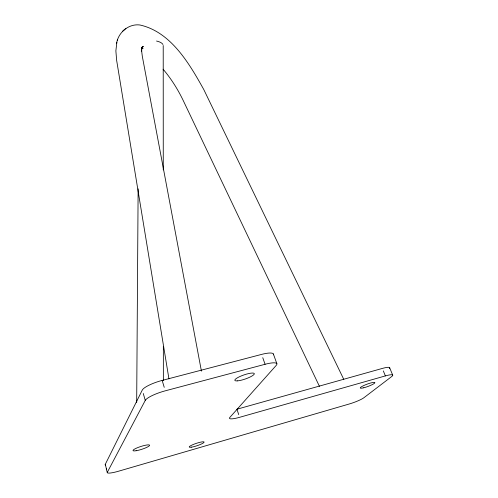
<?xml version="1.0" encoding="UTF-8"?>
<svg xmlns="http://www.w3.org/2000/svg" width="498" height="498" viewBox="0 0 498 498"><rect width="100%" height="100%" fill="white"/><g stroke="black" fill="none" stroke-linecap="round" stroke-linejoin="round"><path stroke-width="0.75" d="M136.682 402.49L138.127 188.829M141.687 51.176L141.818 48.082M116.862 42.349L115.872 50.864L116.638 60.339L168.946 378.891M116.557 43.469C118.219 32.488 128.689 23.481 139.963 25C171.026 31.922 189.477 63.85 203.813 89.609L343.713 379.239M117.31 40.705L117.628 39.56M141.737 48.86L142.397 46.656L141.625 48.244M106.64 469.626L105.259 464.373L142.279 390.071A17.996 4.09 -17.9 0 1 162.161 380.416L261.593 354.402A17.212 3.81 -19.3 0 1 273.365 354.794M145.267 400.398L107.331 472.266A13.502 2.117 -17.8 0 0 118.63 471.189L349.191 404.009A12.157 1.787 -20 0 0 363.926 397.709L391.721 376.519A13.135 2.06 -20.4 0 0 385.377 375.909L239.613 417.312A14.23 2.465 -19 0 1 229.839 417.43L276.247 365.358A17.293 3.642 -19.3 0 0 265.079 364.281L165.286 390.818A18.084 3.909 -18 0 0 145.267 400.398L143.268 393.501M141.855 48.163L143.299 46.345L141.774 47.92M122.514 31.318L124.145 29.924M124.239 29.83L125.863 28.436M163.095 69.21C170.963 78.454 177.493 88.793 182.822 99.687L319.436 386.336M389.579 367.549L392.629 374.95M383.336 370.917L385.377 375.909M273.39 354.01L276.869 363.721M262.751 357.682L265.079 364.281M238.716 414.61L236.936 409.225L382.321 368.433A13.085 2.166 -20.5 0 1 389.411 368.514M162.161 380.416L164.24 387.338M106.261 468.736L107.294 472.683M201.422 371.122L142.316 56.342L141.6 50.559M163.213 45.511L163.269 169.911M163.35 346.34L163.363 380.528M156.54 41.035A12.064 4.955 0.9 0 1 162.939 44.509M105.657 465.12A13.452 2.216 -17.7 0 1 105.259 464.373M142.926 48.287L141.588 48.891L142.926 48.287M237.664 380.858A10.29 2.148 -19.1 0 0 253.986 374.471A10.29 2.148 -19.1 0 0 242.09 375.604A10.29 2.148 -19.1 0 0 237.664 380.858M191.662 447.142A7.862 1.239 -18.5 0 0 203.962 442.436A7.862 1.239 -18.5 0 0 194.369 444.054A7.862 1.239 -18.5 0 0 191.662 447.142M136.122 450.734A8.709 1.488 -17.9 0 0 149.518 445.567A8.709 1.488 -17.9 0 0 138.301 447.378A8.709 1.488 -17.9 0 0 136.122 450.734M363.764 387.774A7.819 1.226 -20.3 0 0 374.919 382.688A7.819 1.226 -20.3 0 0 364.05 385.415A7.819 1.226 -20.3 0 0 363.764 387.774"/></g></svg>
